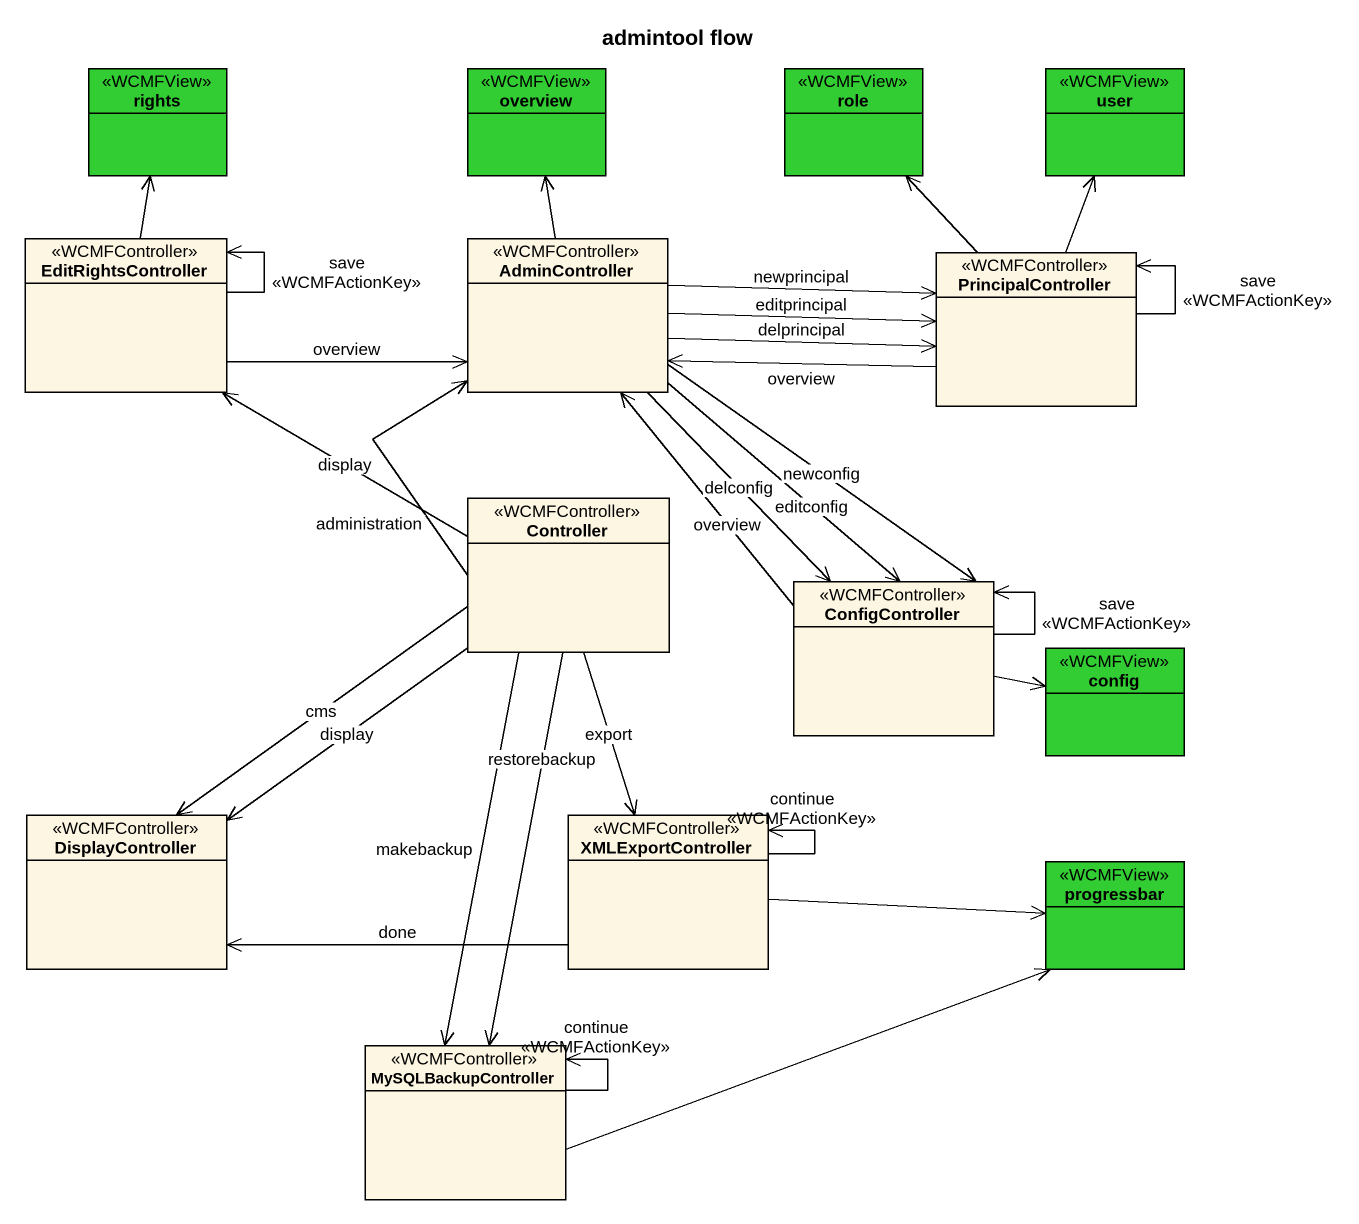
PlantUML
@startuml
title admintool flow
hide circle
hide empty members
class rights <<WCMFView>> #32CD32
class overview <<WCMFView>> #32CD32
class role <<WCMFView>> #32CD32
class user <<WCMFView>> #32CD32
class EditRightsController <<WCMFController>>
class AdminController <<WCMFController>>
class PrincipalController <<WCMFController>>
class Controller <<WCMFController>>
class ConfigController <<WCMFController>>
class config <<WCMFView>> #32CD32
class DisplayController <<WCMFController>>
class XMLExportController <<WCMFController>>
class progressbar <<WCMFView>> #32CD32
class MySQLBackupController <<WCMFController>>
EditRightsController -up-> rights
EditRightsController --> EditRightsController : save\n<<WCMFActionKey>>
EditRightsController -right-> AdminController : overview
AdminController -up-> overview
AdminController -right-> PrincipalController : editprincipal
AdminController -right-> PrincipalController : newprincipal
AdminController -right-> PrincipalController : delprincipal
AdminController --> ConfigController : newconfig
AdminController --> ConfigController : editconfig
AdminController --> ConfigController : delconfig
PrincipalController -up-> role
PrincipalController -up-> user
PrincipalController -left-> AdminController : overview
PrincipalController --> PrincipalController : save\n<<WCMFActionKey>>
Controller -left-> EditRightsController : display
Controller -up-> AdminController : administration
Controller --> DisplayController : cms
Controller --> DisplayController : display
Controller --> XMLExportController : export
Controller --> MySQLBackupController : makebackup
Controller --> MySQLBackupController : restorebackup
ConfigController -up-> AdminController : overview
ConfigController --> ConfigController : save\n<<WCMFActionKey>>
ConfigController -right-> config
XMLExportController -left-> DisplayController : done
XMLExportController --> XMLExportController : continue\n<<WCMFActionKey>>
XMLExportController -right-> progressbar
MySQLBackupController -right-> progressbar
MySQLBackupController --> MySQLBackupController : continue\n<<WCMFActionKey>>
@enduml
